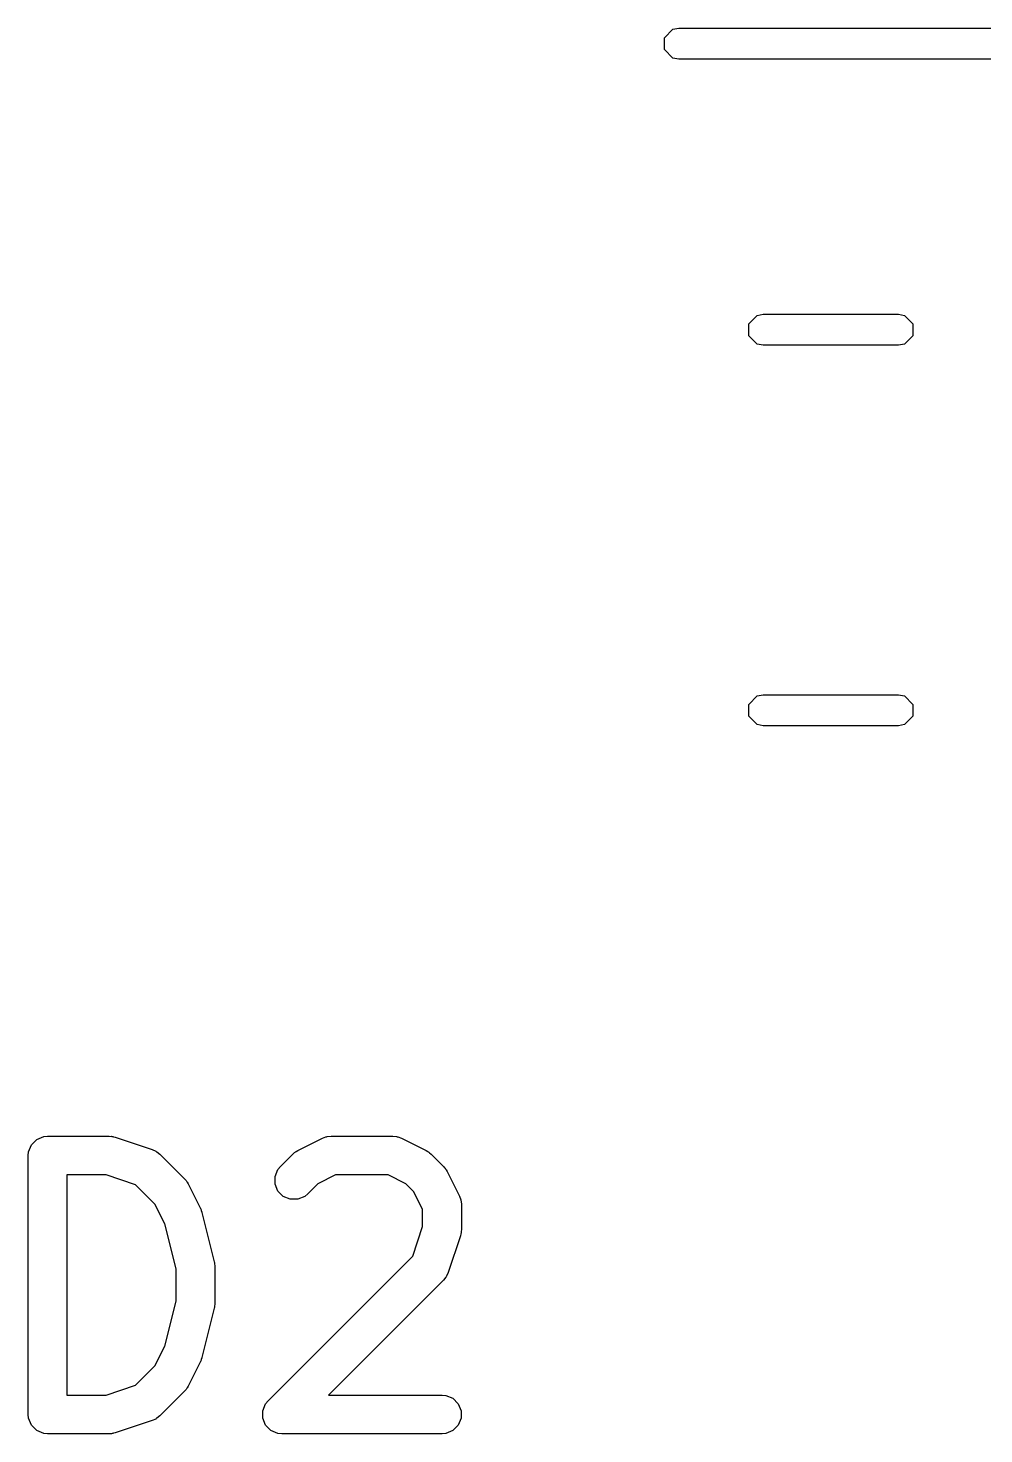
# Model space of a CAD drawing. Extents: x 19.8 to 98.9, y -129.1 to -67.1.
# Drawn here: x 43.94 to 47.63, y -105.03 to -99.6 of the extents above; entities that cross this region are included whole.
import ezdxf

# ---------------------------------------------------------------- set-up
doc = ezdxf.new("R2010")
doc.units = 0
doc.layers.add('BLACK', color=7, linetype='CONTINUOUS')

msp = doc.modelspace()

# ---------------------------------------------------------------- linework, layer by layer
at = {"layer": 'BLACK', "linetype": 'CONTINUOUS'}
for p, q in [((46.394567, -99.637039), (46.427039, -99.604567)), ((46.394567, -99.682961), (46.394567, -99.637039)), ((46.427039, -99.604567), (46.45, -99.6)), ((46.45, -99.6), (47.25, -99.6)), ((47.25, -99.6), (48.05, -99.6)), ((46.427039, -99.715433), (46.394567, -99.682961)), ((46.45, -99.72), (46.427039, -99.715433)), ((47.25, -99.72), (46.45, -99.72)), ((48.05, -99.72), (47.25, -99.72)), ((46.720814, -100.742039), (46.753286, -100.709567)), ((46.753286, -100.709567), (46.776247, -100.705)), ((46.776247, -100.705), (47.298753, -100.705)), ((47.298753, -100.705), (47.321714, -100.709567)), ((47.321714, -100.709567), (47.354186, -100.742039)), ((46.720814, -100.787961), (46.720814, -100.742039)), ((47.354186, -100.742039), (47.354186, -100.787961)), ((46.753286, -100.820433), (46.720814, -100.787961)), ((46.776247, -100.825), (46.753286, -100.820433)), ((47.298753, -100.825), (46.776247, -100.825)), ((47.321714, -100.820433), (47.298753, -100.825)), ((47.354186, -100.787961), (47.321714, -100.820433)), ((46.720814, -102.212039), (46.753286, -102.179567)), ((46.753286, -102.179567), (46.776247, -102.175)), ((46.776247, -102.175), (47.298753, -102.175)), ((47.298753, -102.175), (47.321714, -102.179567)), ((47.321714, -102.179567), (47.354186, -102.212039)), ((46.720814, -102.257961), (46.720814, -102.212039)), ((47.354186, -102.212039), (47.354186, -102.257961)), ((46.753286, -102.290433), (46.720814, -102.257961)), ((46.776247, -102.295), (46.753286, -102.290433)), ((47.298753, -102.295), (46.776247, -102.295)), ((47.321714, -102.290433), (47.298753, -102.295)), ((47.354186, -102.257961), (47.321714, -102.290433)), ((43.938346, -103.940187), (43.949545, -103.913151)), ((43.949545, -103.913151), (43.970237, -103.892459)), ((43.970237, -103.892459), (43.997273, -103.88126)), ((43.997273, -103.88126), (44.011905, -103.879819)), ((44.011905, -103.879819), (44.25, -103.879819)), ((44.25, -103.879819), (44.257405, -103.880548)), ((44.257405, -103.880548), (44.25938, -103.880408)), ((44.25938, -103.880408), (44.261977, -103.880998)), ((44.261977, -103.880998), (44.264632, -103.88126)), ((44.264632, -103.88126), (44.266463, -103.882018)), ((44.266463, -103.882018), (44.273717, -103.883668)), ((44.273717, -103.883668), (44.416574, -103.931287)), ((44.978364, -103.935356), (45.073602, -103.887737)), ((45.073602, -103.887737), (45.087333, -103.882482)), ((45.087333, -103.882482), (45.090022, -103.88229)), ((45.090022, -103.88229), (45.092511, -103.88126)), ((45.092511, -103.88126), (45.107143, -103.879819)), ((45.107143, -103.879819), (45.345238, -103.879819)), ((45.345238, -103.879819), (45.35987, -103.88126)), ((45.35987, -103.88126), (45.362359, -103.882291)), ((45.362359, -103.882291), (45.365047, -103.882482)), ((45.365047, -103.882482), (45.378779, -103.887737)), ((45.378779, -103.887737), (45.474017, -103.935356)), ((43.936905, -103.954819), (43.938346, -103.940187)), ((43.936905, -104.954819), (43.936905, -103.954819)), ((44.416574, -103.931287), (44.429999, -103.937281)), ((44.429999, -103.937281), (44.432034, -103.939046)), ((44.432034, -103.939046), (44.434525, -103.940078)), ((44.434525, -103.940078), (44.44589, -103.949405)), ((44.44589, -103.949405), (44.541128, -104.044643)), ((44.911253, -103.997024), (44.958872, -103.949405)), ((44.958872, -103.949405), (44.964621, -103.944686)), ((44.964621, -103.944686), (44.965921, -103.943188)), ((44.965921, -103.943188), (44.96818, -103.941766)), ((44.96818, -103.941766), (44.970237, -103.940078)), ((44.970237, -103.940078), (44.972064, -103.93932)), ((44.972064, -103.93932), (44.978364, -103.935356)), ((45.474017, -103.935356), (45.480316, -103.93932)), ((45.480316, -103.93932), (45.482144, -103.940078)), ((45.482144, -103.940078), (45.4842, -103.941766)), ((45.4842, -103.941766), (45.48646, -103.943188)), ((45.48646, -103.943188), (45.487759, -103.944686)), ((45.487759, -103.944686), (45.493509, -103.949405)), ((45.493509, -103.949405), (45.541128, -103.997024)), ((44.23783, -104.029819), (44.086905, -104.029819)), ((44.086905, -104.029819), (44.086905, -104.879819)), ((44.352343, -104.06799), (44.23783, -104.029819)), ((44.890727, -104.035426), (44.901926, -104.008389)), ((44.901926, -104.008389), (44.911253, -103.997024)), ((45.124848, -104.029819), (45.056332, -104.064077)), ((45.327533, -104.029819), (45.124848, -104.029819)), ((45.396049, -104.064077), (45.327533, -104.029819)), ((45.541128, -103.997024), (45.545846, -104.002773)), ((45.545846, -104.002773), (45.547345, -104.004073)), ((45.547345, -104.004073), (45.548766, -104.006332)), ((45.548766, -104.006332), (45.550455, -104.008389)), ((45.550455, -104.008389), (45.551212, -104.010216)), ((45.551212, -104.010216), (45.555177, -104.016516)), ((45.555177, -104.016516), (45.602796, -104.111754)), ((44.426456, -104.142103), (44.352343, -104.06799)), ((44.541128, -104.044643), (44.545848, -104.050393)), ((44.545848, -104.050393), (44.547345, -104.051692)), ((44.547345, -104.051692), (44.548764, -104.053946)), ((44.548764, -104.053946), (44.550456, -104.056008)), ((44.550456, -104.056008), (44.551214, -104.05784)), ((44.551214, -104.05784), (44.555177, -104.064135)), ((44.555177, -104.064135), (44.602796, -104.159373)), ((44.890727, -104.064688), (44.890727, -104.035426)), ((44.901926, -104.091725), (44.890727, -104.064688)), ((45.056332, -104.064077), (45.017319, -104.10309)), ((45.426456, -104.094484), (45.396049, -104.064077)), ((44.464949, -104.21909), (44.426456, -104.142103)), ((44.922618, -104.112417), (44.901926, -104.091725)), ((44.949655, -104.123616), (44.922618, -104.112417)), ((44.978917, -104.123616), (44.949655, -104.123616)), ((45.005954, -104.112417), (44.978917, -104.123616)), ((45.017319, -104.10309), (45.005954, -104.112417)), ((45.460714, -104.163), (45.426456, -104.094484)), ((45.602796, -104.111754), (45.608051, -104.125485)), ((45.608051, -104.125485), (45.608242, -104.128174)), ((45.608242, -104.128174), (45.609273, -104.130663)), ((45.609273, -104.130663), (45.610714, -104.145295)), ((44.602796, -104.159373), (44.603205, -104.160442)), ((44.603205, -104.160442), (44.603528, -104.160878)), ((44.603528, -104.160878), (44.60572, -104.167014)), ((44.60572, -104.167014), (44.608051, -104.173104)), ((44.608051, -104.173104), (44.608089, -104.173644)), ((44.608089, -104.173644), (44.608475, -104.174724)), ((44.608475, -104.174724), (44.656094, -104.3652)), ((45.460714, -104.228363), (45.460714, -104.163)), ((45.610714, -104.145295), (45.610714, -104.240533)), ((44.508333, -104.392624), (44.464949, -104.21909)), ((45.422542, -104.342876), (45.460714, -104.228363)), ((45.609534, -104.252511), (45.609273, -104.255165)), ((45.610125, -104.249914), (45.609534, -104.252511)), ((45.610714, -104.240533), (45.609984, -104.247939)), ((45.609984, -104.247939), (45.610125, -104.249914)), ((45.606865, -104.264251), (45.559246, -104.407107)), ((45.608514, -104.256995), (45.606865, -104.264251)), ((45.609273, -104.255165), (45.608514, -104.256995)), ((44.863634, -104.901786), (45.422542, -104.342876)), ((44.508333, -104.517013), (44.508333, -104.392624)), ((44.656094, -104.3652), (44.656469, -104.367736)), ((44.656469, -104.367736), (44.656892, -104.368758)), ((44.656892, -104.368758), (44.657434, -104.37427)), ((44.657434, -104.37427), (44.658244, -104.379744)), ((44.658244, -104.379744), (44.658081, -104.380836)), ((44.658081, -104.380836), (44.658333, -104.38339)), ((44.658333, -104.38339), (44.658333, -104.526247)), ((45.559246, -104.407107), (45.553252, -104.420533)), ((45.541128, -104.436423), (45.097733, -104.879819)), ((45.550456, -104.425058), (45.541128, -104.436423)), ((45.551487, -104.422567), (45.550456, -104.425058)), ((45.553252, -104.420533), (45.551487, -104.422567)), ((44.464949, -104.690547), (44.508333, -104.517013)), ((44.656094, -104.544437), (44.608475, -104.734913)), ((44.656469, -104.5419), (44.656094, -104.544437)), ((44.656892, -104.540879), (44.656469, -104.5419)), ((44.657434, -104.535366), (44.656892, -104.540879)), ((44.658244, -104.529893), (44.657434, -104.535366)), ((44.658333, -104.526247), (44.658081, -104.5288)), ((44.658081, -104.5288), (44.658244, -104.529893)), ((44.426455, -104.767534), (44.464949, -104.690547)), ((44.608051, -104.736533), (44.60572, -104.742622)), ((44.608089, -104.735992), (44.608051, -104.736533)), ((44.608475, -104.734913), (44.608089, -104.735992)), ((44.352343, -104.841647), (44.426455, -104.767534)), ((44.602796, -104.750264), (44.555177, -104.845502)), ((44.603205, -104.749194), (44.602796, -104.750264)), ((44.603528, -104.748759), (44.603205, -104.749194)), ((44.60572, -104.742622), (44.603528, -104.748759)), ((44.23783, -104.879819), (44.352343, -104.841647)), ((44.555177, -104.845502), (44.551213, -104.851798)), ((44.086905, -104.879819), (44.23783, -104.879819)), ((44.541129, -104.864993), (44.44589, -104.960233)), ((44.545846, -104.859244), (44.541129, -104.864993)), ((44.547345, -104.857945), (44.545846, -104.859244)), ((44.548766, -104.855686), (44.547345, -104.857945)), ((44.550456, -104.853628), (44.548766, -104.855686)), ((44.551213, -104.851798), (44.550456, -104.853628)), ((44.854307, -104.913151), (44.863634, -104.901786)), ((45.097733, -104.879819), (45.535714, -104.879819)), ((45.535714, -104.879819), (45.550346, -104.88126)), ((45.550346, -104.88126), (45.577382, -104.892459)), ((45.577382, -104.892459), (45.598074, -104.913151)), ((43.938346, -104.969451), (43.936905, -104.954819)), ((44.843108, -104.940187), (44.854307, -104.913151)), ((44.843108, -104.969451), (44.843108, -104.940187)), ((45.598074, -104.913151), (45.609273, -104.940187)), ((45.609273, -104.940187), (45.609273, -104.969451)), ((43.949545, -104.996487), (43.938346, -104.969451)), ((43.970237, -105.017179), (43.949545, -104.996487)), ((44.416574, -104.978351), (44.273717, -105.02597)), ((44.429999, -104.972357), (44.416574, -104.978351)), ((44.432034, -104.970591), (44.429999, -104.972357)), ((44.434525, -104.96956), (44.432034, -104.970591)), ((44.44589, -104.960233), (44.434525, -104.96956)), ((44.854307, -104.996487), (44.843108, -104.969451)), ((44.874999, -105.017179), (44.854307, -104.996487)), ((45.598074, -104.996487), (45.577382, -105.017179)), ((45.609273, -104.969451), (45.598074, -104.996487)), ((43.997273, -105.028378), (43.970237, -105.017179)), ((44.011905, -105.029819), (43.997273, -105.028378)), ((44.25, -105.029819), (44.011905, -105.029819)), ((44.257405, -105.029089), (44.25, -105.029819)), ((44.25938, -105.02923), (44.257405, -105.029089)), ((44.261977, -105.028639), (44.25938, -105.02923)), ((44.264632, -105.028378), (44.261977, -105.028639)), ((44.266463, -105.027619), (44.264632, -105.028378)), ((44.273717, -105.02597), (44.266463, -105.027619)), ((44.902035, -105.028378), (44.874999, -105.017179)), ((44.916667, -105.029819), (44.902035, -105.028378)), ((45.535714, -105.029819), (44.916667, -105.029819)), ((45.550346, -105.028378), (45.535714, -105.029819)), ((45.577382, -105.017179), (45.550346, -105.028378))]:
    msp.add_line(p, q, dxfattribs=at)

doc.saveas('drawing.dxf')
